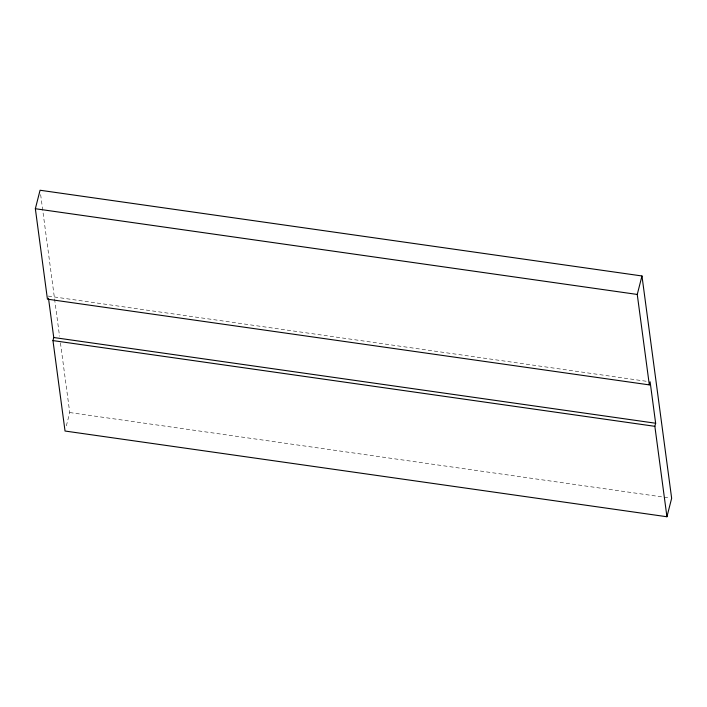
<?xml version="1.0" encoding="UTF-8"?>
<svg xmlns="http://www.w3.org/2000/svg" width="707" height="707" viewBox="0 0 707 707"><rect width="100%" height="100%" fill="white"/><g stroke="black" fill="none" stroke-linecap="round" stroke-linejoin="round"><path stroke-width="0.53" stroke-dasharray="3.54 2.65" d="M66.343 425.897L69.746 412.552L60.431 342.807M48.209 296.083L647.93 381.497M69.746 412.552L669.467 497.958M40.644 194.611L59.556 336.267"/><path stroke-width="1.06" d="M666.94 516.755L654.859 426.321L655.645 423.237L650.113 381.807L649.326 384.891L47.431 299.167L35.35 208.724L40.06 190.245L641.965 275.969L671.65 498.276L666.94 516.755L65.035 431.031L52.963 340.588L53.741 337.513L48.5 298.266M649.326 384.891L637.254 294.448L641.965 275.969M35.35 208.724L637.254 294.448M53.741 337.513L655.645 423.237M52.963 340.588L654.859 426.321"/></g></svg>
